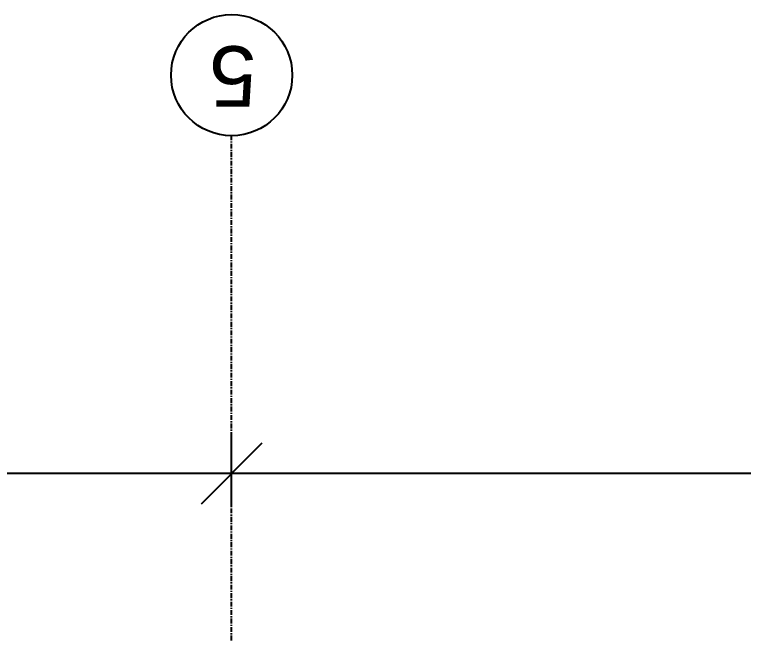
# Model space of a CAD drawing. Extents: x -5566 to 5867, y -120 to 4683.
# Drawn here: x -2641.2 to -2460.8, y 4315.5 to 4470.5 of the extents above; entities that cross this region are included whole.
import ezdxf

# ---------------------------------------------------------------- set-up
doc = ezdxf.new("R2010")
doc.units = 0
doc.linetypes.add('GRID_LINE', pattern=[2.1, 1.2, -0.3, 0.3, -0.3])
doc.layers.get('0').update_dxf_attribs({"linetype": 'CONTINUOUS'})
doc.layers.get('DEFPOINTS').update_dxf_attribs({"linetype": 'CONTINUOUS'})
for name, color, linetype in [('A-ANNO-DIMS', 211, 'CONTINUOUS'), ('S-GRID', 1, 'CONTINUOUS'), ('S-GRID-IDEN', 1, 'CONTINUOUS')]:
    doc.layers.add(name, color=color, linetype=linetype)
doc.styles.add('ARIAL', font='arial.ttf', dxfattribs={"height": 12.5})
doc.styles.add('ARIAL_1', font='arial.ttf', dxfattribs={"height": 15})
doc.dimstyles.new('100_200_2_5MM_ARIAL_CM', dxfattribs={"dimscale": 30.48, "dimtxt": 12.753242, "dimasz": 0.492126, "dimexe": 0.328084, "dimexo": 0.0625, "dimgap": 0.082021, "dimtad": 1, "dimdec": 0, "dimzin": 0, "dimtxsty": 'ARIAL', "dimblk1": 'OBLIQUE', "dimblk2": 'OBLIQUE', "dimsah": 1, "dimcen": 0.09, "dimdle": 0.328084, "dimazin": 3, "dimtfac": 1, "dimtdec": 4, "dimtix": 1, "dimtmove": 0, "dimatfit": 3, "dimtvp": 1, "dimtolj": 1, "dimtzin": 0})

# ---------------------------------------------------------------- blocks, each defined once
blk = doc.blocks.new('GRID_-_AR_GRID_HEAD_-_CIRC')
at = {"layer": 'S-GRID-IDEN'}
blk.add_circle((0, 0), 0.3, dxfattribs=at)
blk = doc.blocks.new('_OBLIQUE')
at = {"color": 0, "linetype": 'BYBLOCK'}
blk.add_line((-0.5, -0.5), (0.5, 0.5), dxfattribs=at)
blk = doc.blocks.new('DIMBLOCK49-LEVEL__9_00')
at = {"layer": 'A-ANNO-DIMS', "color": 0}
for p, q in [((-2587.5, 4348.72), (-2587.5, 4366.82)), ((-1990, 4348.72), (-1990, 4366.82)), ((-1980, 4356.82), (-2597.5, 4356.82))]:
    blk.add_line(p, q, dxfattribs=at)
at = {"layer": 'DEFPOINTS', "color": 0}
for p in [(-2587.5, 4356.82), (-2587.5, 4346.82), (-1990, 4346.82)]:
    blk.add_point(p, dxfattribs=at)
at = {"layer": 'A-ANNO-DIMS', "color": 0, "xscale": 15, "yscale": 15, "zscale": 15, "rotation": 180}
blk.add_blockref('_OBLIQUE', (-2587.5, 4356.82), dxfattribs=at)
at = {"layer": 'A-ANNO-DIMS', "color": 0, "xscale": 15, "yscale": 15, "zscale": 15}
blk.add_blockref('_OBLIQUE', (-1990, 4356.82), dxfattribs=at)
at = {"layer": 'A-ANNO-DIMS', "color": 0, "insert": (-2288.75, 4365.7), "char_height": 12.5, "width": 34.6103, "attachment_point": 5, "style": 'ARIAL'}
blk.add_mtext('\\A1;598', dxfattribs=at)
blk = doc.blocks.new('DIMBLOCK50-LEVEL__9_00')
at = {"layer": 'A-ANNO-DIMS', "color": 0}
for p, q in [((-3187.5, 4348.72), (-3187.5, 4366.82)), ((-2587.5, 4348.72), (-2587.5, 4366.82)), ((-2577.5, 4356.82), (-3197.5, 4356.82))]:
    blk.add_line(p, q, dxfattribs=at)
at = {"layer": 'DEFPOINTS', "color": 0}
for p in [(-3187.5, 4356.82), (-3187.5, 4346.82), (-2587.5, 4346.82)]:
    blk.add_point(p, dxfattribs=at)
at = {"layer": 'A-ANNO-DIMS', "color": 0, "xscale": 15, "yscale": 15, "zscale": 15, "rotation": 180}
blk.add_blockref('_OBLIQUE', (-3187.5, 4356.82), dxfattribs=at)
at = {"layer": 'A-ANNO-DIMS', "color": 0, "xscale": 15, "yscale": 15, "zscale": 15}
blk.add_blockref('_OBLIQUE', (-2587.5, 4356.82), dxfattribs=at)
at = {"layer": 'A-ANNO-DIMS', "color": 0, "insert": (-2887.5, 4365.7), "char_height": 12.5, "width": 34.6103, "attachment_point": 5, "style": 'ARIAL'}
blk.add_mtext('\\A1;600', dxfattribs=at)

msp = doc.modelspace()

# ---------------------------------------------------------------- linework, layer by layer
at = {"layer": 'S-GRID', "linetype": 'GRID_LINE'}
msp.add_line((-2587.5, 4315.49), (-2587.5, 4440.49), dxfattribs=at)

# ---------------------------------------------------------------- block references
at = {"layer": 'S-GRID-IDEN', "xscale": 49.99999999999998, "yscale": 49.99999999999998, "zscale": 49.99999999999998}
msp.add_blockref('GRID_-_AR_GRID_HEAD_-_CIRC', (-2587.5, 4455.49), dxfattribs=at)

# ---------------------------------------------------------------- texts
at = {"layer": 'S-GRID-IDEN', "insert": (-2581.38, 4447.65), "char_height": 15, "width": 14.4304, "attachment_point": 1, "rotation": 180, "style": 'ARIAL_1'}
msp.add_mtext('5', dxfattribs=at)

# ---------------------------------------------------------------- dimensions: what is measured, and where the dimension line sits
at = {"layer": 'A-ANNO-DIMS'}
for base, p1, p2, override, picture, middle in [((-3187.5, 4356.82), (-2587.5, 4346.82), (-3187.5, 4346.82), {"dimpost": '<>', "dimfxl": 600}, 'DIMBLOCK50-LEVEL__9_00', (-2887.5, 4365.7)), ((-2587.5, 4356.81903624), (-1990, 4346.81903624), (-2587.5, 4346.81903624), {"dimpost": '<>', "dimfxl": 597.5}, 'DIMBLOCK49-LEVEL__9_00', (-2288.75, 4365.70119859))]:
    dim = msp.add_linear_dim(base=base, p1=p1, p2=p2, dimstyle='100_200_2_5MM_ARIAL_CM', override=override, dxfattribs=at)
    dim.commit()
    dim.dimension.update_dxf_attribs({"geometry": picture, "text_midpoint": middle})

doc.saveas('drawing.dxf')
